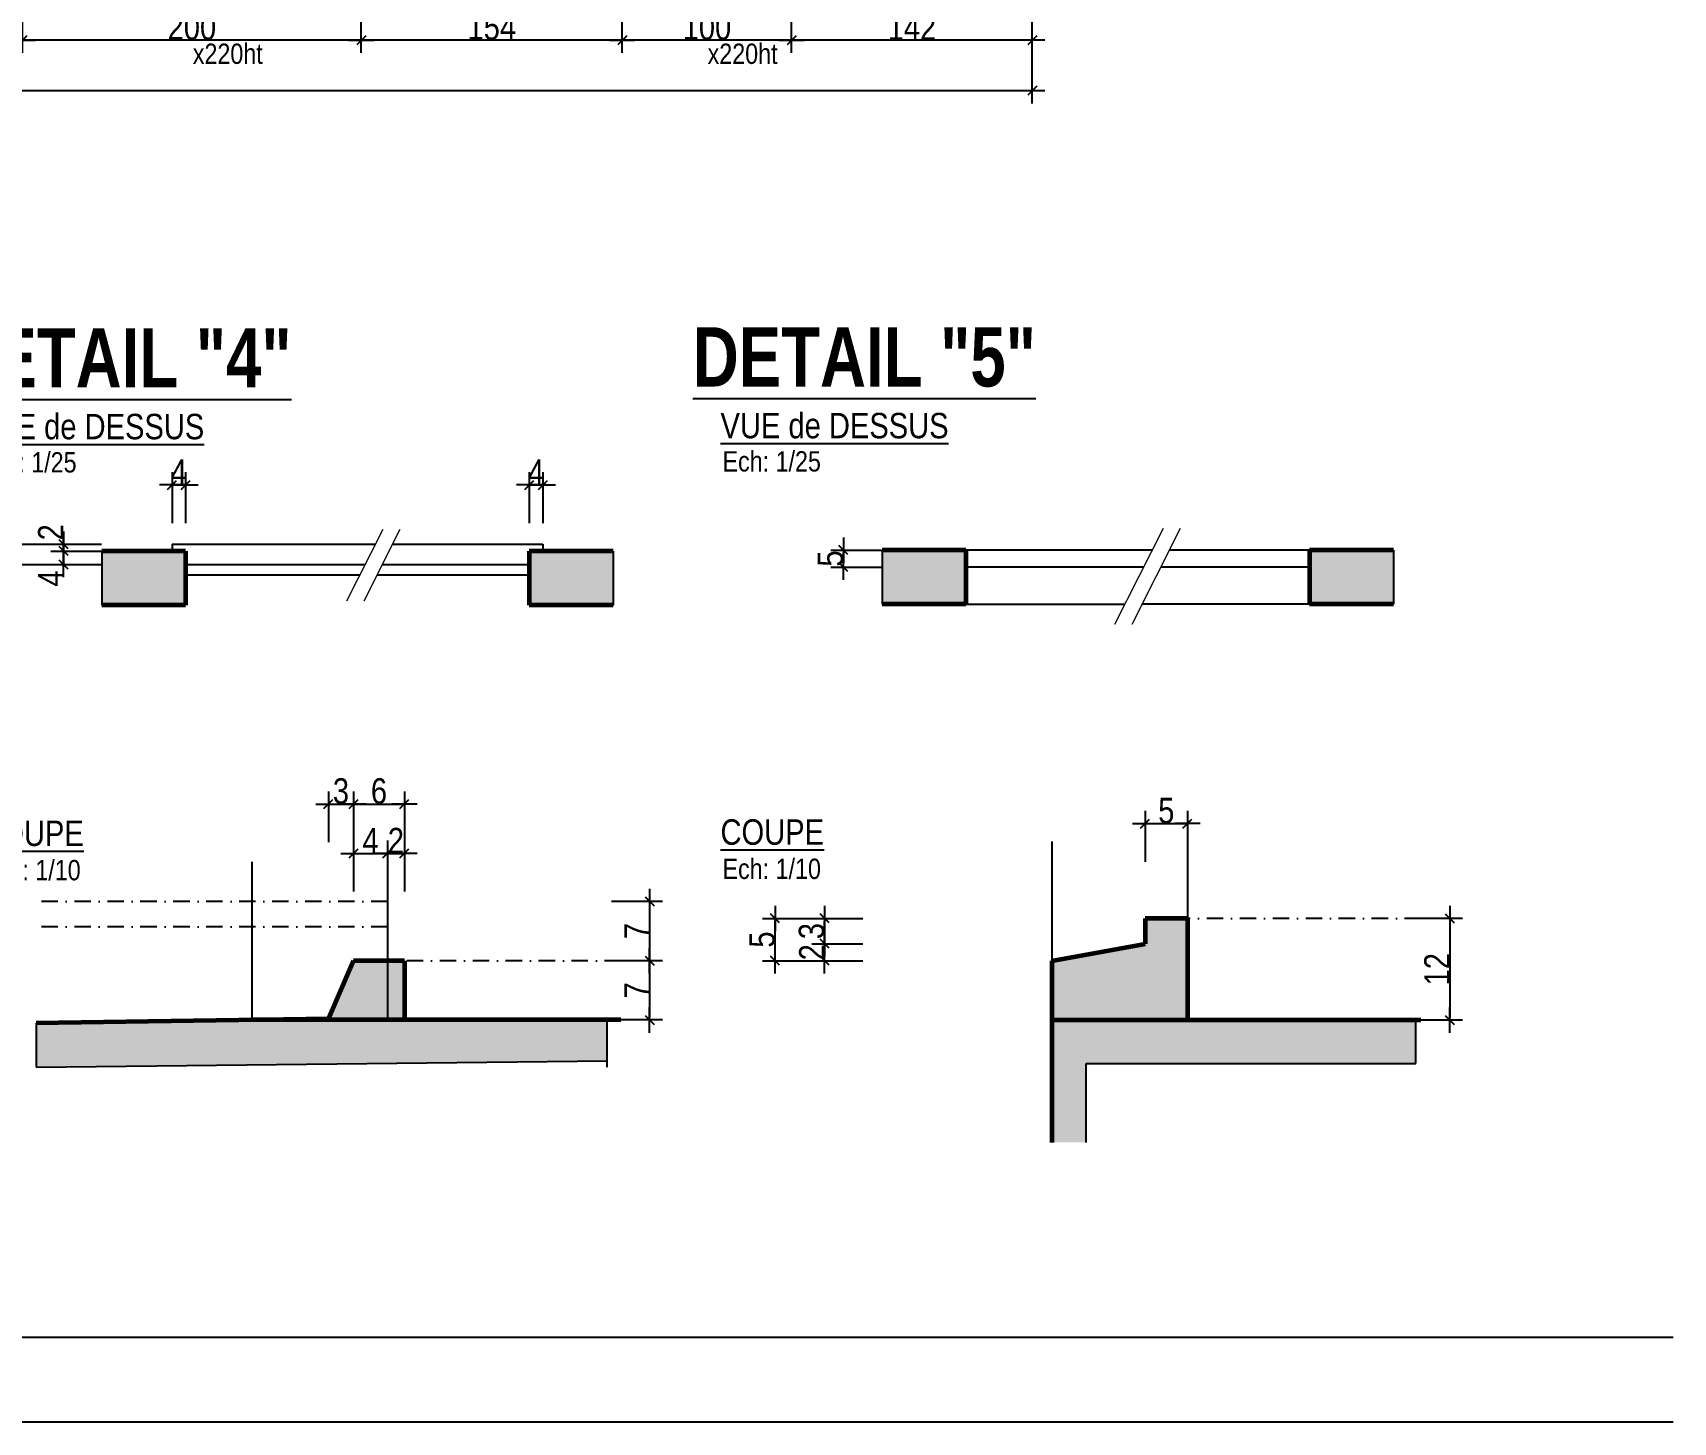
# Model space of a CAD drawing. Header units: centimetres. Extents: x -31 to 9059, y 2319 to 6519.
# Drawn here: x 7041 to 8009, y 2319 to 3139 of the extents above; entities that cross this region are included whole.
import ezdxf
from ezdxf.enums import TextEntityAlignment as Align

# ---------------------------------------------------------------- set-up
doc = ezdxf.new("R2010")
doc.units = ezdxf.units.CM
doc.header["$LTSCALE"] = 12.7
doc.header["$PDMODE"] = 1
doc.header["$PDSIZE"] = -2
doc.linetypes.add('CACHEX2', pattern=[19.05, 12.7, -6.35])
doc.linetypes.add('TIRETPTX2', pattern=[50.8, 25.4, -12.7, 0, -12.7])
for name, color, linetype in [('01_cote_gen', 4, 'Continuous'), ('01_linteaux', 2, 'Continuous'), ('01_poch_BN', 9, 'Continuous'), ('01_poch_murs', 253, 'Continuous'), ('01_texte', 230, 'Continuous'), ('AA_COTES', 2, 'Continuous')]:
    doc.layers.add(name, color=color, linetype=linetype)
doc.layers.add('01_murs_coup', color=5, linetype='Continuous', lineweight=60)
doc.layers.add('01_tram_axes', color=2, linetype='TIRETPTX2', lineweight=9)
doc.styles.add('ARIAL NA', font='ARIALN.TTF')
doc.styles.add('impact', font='impact.ttf')
doc.styles.add('STYLE2', font='ARIALN.TTF')
doc.dimstyles.new('JB10', dxfattribs={"dimscale": 0.1, "dimtxt": 150, "dimasz": 15, "dimexe": 0.1, "dimexo": 0.1, "dimgap": 0.09, "dimtad": 1, "dimdec": 1, "dimlfac": 0.2, "dimdsep": 46, "dimtxsty": 'STYLE2', "dimblk1": 'BOND_G', "dimblk2": 'BOND_D', "dimsah": 1, "dimcen": 1.5, "dimdle": 0.01, "dimse1": 1, "dimse2": 1, "dimclrd": 4, "dimclre": 2, "dimclrt": 6, "dimazin": 2, "dimtfac": 2.333333, "dimtdec": 1, "dimtix": 1, "dimtmove": 2, "dimatfit": 3, "dimldrblk": 'BOND_G', "dimfxl": 1, "dimtolj": 1, "dimtzin": 0, "dimarcsym": 0})
doc.dimstyles.new('JB25', dxfattribs={"dimscale": 0.1, "dimtxt": 150, "dimasz": 15, "dimexe": 0.1, "dimexo": 0.1, "dimgap": 0.09, "dimtad": 1, "dimdec": 1, "dimlfac": 0.5, "dimdsep": 46, "dimtxsty": 'STYLE2', "dimblk1": 'BOND_G', "dimblk2": 'BOND_D', "dimsah": 1, "dimcen": 1.5, "dimdle": 0.01, "dimse1": 1, "dimse2": 1, "dimclrd": 4, "dimclre": 2, "dimclrt": 6, "dimazin": 2, "dimtfac": 2.333333, "dimtdec": 1, "dimtix": 1, "dimtmove": 2, "dimatfit": 3, "dimldrblk": 'BOND_G', "dimfxl": 1, "dimtolj": 1, "dimtzin": 0, "dimarcsym": 0})
doc.dimstyles.new('JB50', dxfattribs={"dimscale": 0.1, "dimtxt": 150, "dimasz": 15, "dimexe": 0.1, "dimexo": 0.1, "dimgap": 0.09, "dimtad": 1, "dimdec": 1, "dimdsep": 46, "dimtxsty": 'STYLE2', "dimblk1": 'BOND_G', "dimblk2": 'BOND_D', "dimsah": 1, "dimcen": 1.5, "dimdle": 0.01, "dimse1": 1, "dimse2": 1, "dimclrd": 4, "dimclre": 2, "dimclrt": 6, "dimazin": 2, "dimtfac": 2.333333, "dimtdec": 1, "dimtix": 1, "dimtmove": 2, "dimatfit": 3, "dimldrblk": 'BOND_G', "dimfxl": 1, "dimtolj": 1, "dimtzin": 0, "dimarcsym": 0})

# ---------------------------------------------------------------- blocks, each defined once
blk = doc.blocks.new('BOND_G')
at = {"layer": 'AA_COTES', "color": 0}
for p, q in [((0, -5), (0, 15)), ((5, 0), (-5, 0)), ((1.77, 1.77), (-1.77, -1.77))]:
    blk.add_line(p, q, dxfattribs=at)
blk = doc.blocks.new('BOND_D')
at = {"layer": 'AA_COTES', "color": 0}
for p, q in [((5, 0), (-5, 0)), ((-1.77, -1.77), (1.77, 1.77)), ((0, 5), (0, -15))]:
    blk.add_line(p, q, dxfattribs=at)
blk = doc.blocks.new('*D1125')
at = {"layer": '01_cote_gen', "color": 4, "lineweight": -2, "transparency": 16777216}
blk.add_line((7629.47, 3104.86), (6211.46, 3104.86), dxfattribs=at)
at = {"layer": 'Defpoints', "color": 0, "transparency": 16777216}
for p in [(6209.96, 3525.39), (7630.97, 3525.31), (6209.96, 3104.86)]:
    blk.add_point(p, dxfattribs=at)
at = {"layer": '01_cote_gen', "color": 4, "lineweight": -2, "transparency": 16777216, "xscale": 1.5, "yscale": 1.5, "zscale": 1.5, "rotation": 180}
blk.add_blockref('BOND_D', (6209.96, 3104.86), dxfattribs=at)
at = {"layer": '01_cote_gen', "color": 4, "lineweight": -2, "transparency": 16777216, "xscale": 1.5, "yscale": 1.5, "zscale": 1.5}
blk.add_blockref('BOND_G', (7630.97, 3104.86), dxfattribs=at)
at = {"layer": '01_cote_gen', "color": 6, "transparency": 16777216, "insert": (6920.89, 3112.4), "char_height": 15, "attachment_point": 5, "style": 'STYLE2'}
blk.add_mtext('\\A1;1421', dxfattribs=at)
blk = doc.blocks.new('*D1126')
at = {"layer": '01_cote_gen', "color": 4, "lineweight": -2, "transparency": 16777216}
blk.add_line((7629.47, 3134.7), (7490.47, 3134.7), dxfattribs=at)
at = {"layer": 'Defpoints', "color": 0, "transparency": 16777216}
for p in [(7488.97, 3525.31), (7630.97, 3525.31), (7488.97, 3134.7)]:
    blk.add_point(p, dxfattribs=at)
at = {"layer": '01_cote_gen', "color": 4, "lineweight": -2, "transparency": 16777216, "xscale": 1.5, "yscale": 1.5, "zscale": 1.5, "rotation": 180}
blk.add_blockref('BOND_D', (7488.97, 3134.7), dxfattribs=at)
at = {"layer": '01_cote_gen', "color": 4, "lineweight": -2, "transparency": 16777216, "xscale": 1.5, "yscale": 1.5, "zscale": 1.5}
blk.add_blockref('BOND_G', (7630.97, 3134.7), dxfattribs=at)
at = {"layer": '01_cote_gen', "color": 6, "transparency": 16777216, "insert": (7559.97, 3142.24), "char_height": 15, "attachment_point": 5, "style": 'STYLE2'}
blk.add_mtext('\\A1;142', dxfattribs=at)
blk = doc.blocks.new('*D1127')
at = {"layer": '01_cote_gen', "color": 4, "lineweight": -2, "transparency": 16777216}
blk.add_line((7387.47, 3134.7), (7236.47, 3134.7), dxfattribs=at)
at = {"layer": 'Defpoints', "color": 0, "transparency": 16777216}
for p in [(7234.97, 3525.39), (7388.97, 3525.39), (7234.97, 3134.7)]:
    blk.add_point(p, dxfattribs=at)
at = {"layer": '01_cote_gen', "color": 4, "lineweight": -2, "transparency": 16777216, "xscale": 1.5, "yscale": 1.5, "zscale": 1.5, "rotation": 180}
blk.add_blockref('BOND_D', (7234.97, 3134.7), dxfattribs=at)
at = {"layer": '01_cote_gen', "color": 4, "lineweight": -2, "transparency": 16777216, "xscale": 1.5, "yscale": 1.5, "zscale": 1.5}
blk.add_blockref('BOND_G', (7388.97, 3134.7), dxfattribs=at)
at = {"layer": '01_cote_gen', "color": 6, "transparency": 16777216, "insert": (7311.97, 3142.37), "char_height": 15, "attachment_point": 5, "style": 'STYLE2'}
blk.add_mtext('\\A1;154', dxfattribs=at)
blk = doc.blocks.new('*D1128')
at = {"layer": '01_cote_gen', "color": 4, "lineweight": -2, "transparency": 16777216}
blk.add_line((7233.47, 3134.7), (7036.48, 3134.7), dxfattribs=at)
at = {"layer": 'Defpoints', "color": 0, "transparency": 16777216}
for p in [(7034.98, 3533.39), (7234.97, 3525.39), (7034.98, 3134.7)]:
    blk.add_point(p, dxfattribs=at)
at = {"layer": '01_cote_gen', "color": 4, "lineweight": -2, "transparency": 16777216, "xscale": 1.5, "yscale": 1.5, "zscale": 1.5, "rotation": 180}
blk.add_blockref('BOND_D', (7034.98, 3134.7), dxfattribs=at)
at = {"layer": '01_cote_gen', "color": 4, "lineweight": -2, "transparency": 16777216, "xscale": 1.5, "yscale": 1.5, "zscale": 1.5}
blk.add_blockref('BOND_G', (7234.97, 3134.7), dxfattribs=at)
at = {"layer": '01_cote_gen', "color": 6, "transparency": 16777216, "insert": (7134.97, 3142.37), "char_height": 15, "attachment_point": 5, "style": 'STYLE2'}
blk.add_mtext('\\A1;200', dxfattribs=at)
blk = doc.blocks.new('*D1129')
at = {"layer": '01_cote_gen', "color": 4, "lineweight": -2, "transparency": 16777216}
blk.add_line((7033.48, 3134.7), (6840.49, 3134.7), dxfattribs=at)
at = {"layer": 'Defpoints', "color": 0, "transparency": 16777216}
for p in [(6838.99, 3525.39), (7034.98, 3533.39), (6838.99, 3134.7)]:
    blk.add_point(p, dxfattribs=at)
at = {"layer": '01_cote_gen', "color": 4, "lineweight": -2, "transparency": 16777216, "xscale": 1.5, "yscale": 1.5, "zscale": 1.5, "rotation": 180}
blk.add_blockref('BOND_D', (6838.99, 3134.7), dxfattribs=at)
at = {"layer": '01_cote_gen', "color": 4, "lineweight": -2, "transparency": 16777216, "xscale": 1.5, "yscale": 1.5, "zscale": 1.5}
blk.add_blockref('BOND_G', (7034.98, 3134.7), dxfattribs=at)
at = {"layer": '01_cote_gen', "color": 6, "transparency": 16777216, "insert": (6936.98, 3142.37), "char_height": 15, "attachment_point": 5, "style": 'STYLE2'}
blk.add_mtext('\\A1;196', dxfattribs=at)
blk = doc.blocks.new('*D1134')
at = {"layer": '01_cote_gen', "color": 4, "lineweight": -2, "transparency": 16777216}
blk.add_line((7487.47, 3134.7), (7390.47, 3134.7), dxfattribs=at)
at = {"layer": 'Defpoints', "color": 0, "transparency": 16777216}
for p in [(7388.97, 3525.39), (7488.97, 3525.34), (7388.97, 3134.7)]:
    blk.add_point(p, dxfattribs=at)
at = {"layer": '01_cote_gen', "color": 4, "lineweight": -2, "transparency": 16777216, "xscale": 1.5, "yscale": 1.5, "zscale": 1.5, "rotation": 180}
blk.add_blockref('BOND_D', (7388.97, 3134.7), dxfattribs=at)
at = {"layer": '01_cote_gen', "color": 4, "lineweight": -2, "transparency": 16777216, "xscale": 1.5, "yscale": 1.5, "zscale": 1.5}
blk.add_blockref('BOND_G', (7488.97, 3134.7), dxfattribs=at)
at = {"layer": '01_cote_gen', "color": 6, "transparency": 16777216, "insert": (7438.97, 3142.37), "char_height": 15, "attachment_point": 5, "style": 'STYLE2'}
blk.add_mtext('\\A1;100', dxfattribs=at)
blk = doc.blocks.new('*D1943')
at = {"layer": '01_cote_gen', "color": 4, "lineweight": -2, "transparency": 16777216}
blk.add_line((7231.89, 2683.77), (7258.89, 2683.77), dxfattribs=at)
at = {"layer": 'Defpoints', "color": 0, "transparency": 16777216}
for p in [(7260.39, 2683.77), (7230.39, 2591.32), (7260.39, 2591.32)]:
    blk.add_point(p, dxfattribs=at)
at = {"layer": '01_cote_gen', "color": 4, "lineweight": -2, "transparency": 16777216, "xscale": 1.5, "yscale": 1.5, "zscale": 1.5, "rotation": 180}
blk.add_blockref('BOND_G', (7230.39, 2683.77), dxfattribs=at)
at = {"layer": '01_cote_gen', "color": 4, "lineweight": -2, "transparency": 16777216, "xscale": 1.5, "yscale": 1.5, "zscale": 1.5}
blk.add_blockref('BOND_D', (7260.39, 2683.77), dxfattribs=at)
at = {"layer": '01_cote_gen', "color": 6, "transparency": 16777216, "insert": (7245.39, 2691.44), "char_height": 15, "attachment_point": 5, "style": 'STYLE2'}
blk.add_mtext('\\A1;6', dxfattribs=at)
blk = doc.blocks.new('*D1944')
at = {"layer": '01_cote_gen', "color": 4, "lineweight": -2, "transparency": 16777216}
blk.add_line((7231.89, 2654.71), (7248.89, 2654.71), dxfattribs=at)
at = {"layer": 'Defpoints', "color": 0, "transparency": 16777216}
for p in [(7230.39, 2661.27), (7250.39, 2654.71), (7250.39, 2649.68)]:
    blk.add_point(p, dxfattribs=at)
at = {"layer": '01_cote_gen', "color": 4, "lineweight": -2, "transparency": 16777216, "xscale": 1.5, "yscale": 1.5, "zscale": 1.5, "rotation": 180}
blk.add_blockref('BOND_G', (7230.39, 2654.71), dxfattribs=at)
at = {"layer": '01_cote_gen', "color": 4, "lineweight": -2, "transparency": 16777216, "xscale": 1.5, "yscale": 1.5, "zscale": 1.5}
blk.add_blockref('BOND_D', (7250.39, 2654.71), dxfattribs=at)
at = {"layer": '01_cote_gen', "color": 6, "transparency": 16777216, "insert": (7240.39, 2662.22), "char_height": 15, "attachment_point": 5, "style": 'STYLE2'}
blk.add_mtext('\\A1;4', dxfattribs=at)
blk = doc.blocks.new('*D1934')
at = {"layer": '01_cote_gen', "color": 4, "lineweight": -2, "transparency": 16777216}
blk.add_line((7251.89, 2654.71), (7258.89, 2654.71), dxfattribs=at)
at = {"layer": 'Defpoints', "color": 0, "transparency": 16777216}
for p in [(7260.39, 2658.62), (7260.39, 2654.71), (7250.39, 2644.56)]:
    blk.add_point(p, dxfattribs=at)
at = {"layer": '01_cote_gen', "color": 4, "lineweight": -2, "transparency": 16777216, "xscale": 1.5, "yscale": 1.5, "zscale": 1.5, "rotation": 180}
blk.add_blockref('BOND_G', (7250.39, 2654.71), dxfattribs=at)
at = {"layer": '01_cote_gen', "color": 4, "lineweight": -2, "transparency": 16777216, "xscale": 1.5, "yscale": 1.5, "zscale": 1.5}
blk.add_blockref('BOND_D', (7260.39, 2654.71), dxfattribs=at)
at = {"layer": '01_cote_gen', "color": 6, "transparency": 16777216, "insert": (7255.39, 2662.25), "char_height": 15, "attachment_point": 5, "style": 'STYLE2'}
blk.add_mtext('\\A1;2', dxfattribs=at)
blk = doc.blocks.new('*D1945')
at = {"layer": '01_cote_gen', "color": 4, "lineweight": -2, "transparency": 16777216}
blk.add_line((7405.16, 2589.82), (7405.16, 2557.82), dxfattribs=at)
at = {"layer": 'Defpoints', "color": 0, "transparency": 16777216}
for p in [(7260.39, 2591.32), (7279.3, 2556.32), (7405.16, 2556.32)]:
    blk.add_point(p, dxfattribs=at)
at = {"layer": '01_cote_gen', "color": 4, "lineweight": -2, "transparency": 16777216, "xscale": 1.5, "yscale": 1.5, "zscale": 1.5}
for name, p, rotation in [('BOND_G', (7405.16, 2591.32), 90), ('BOND_D', (7405.16, 2556.32), 270)]:
    blk.add_blockref(name, p, dxfattribs=dict(at, rotation=rotation))
at = {"layer": '01_cote_gen', "color": 6, "transparency": 16777216, "insert": (7397.65, 2573.82), "char_height": 15, "attachment_point": 5, "rotation": 90, "style": 'STYLE2'}
blk.add_mtext('\\A1;7', dxfattribs=at)
blk = doc.blocks.new('*D1946')
at = {"layer": '01_cote_gen', "color": 4, "lineweight": -2, "transparency": 16777216}
blk.add_line((7217.04, 2683.77), (7228.89, 2683.77), dxfattribs=at)
at = {"layer": 'Defpoints', "color": 0, "transparency": 16777216}
for p in [(7230.39, 2683.77), (7230.39, 2591.32), (7215.54, 2557.02)]:
    blk.add_point(p, dxfattribs=at)
at = {"layer": '01_cote_gen', "color": 4, "lineweight": -2, "transparency": 16777216, "xscale": 1.5, "yscale": 1.5, "zscale": 1.5, "rotation": 180}
blk.add_blockref('BOND_G', (7215.54, 2683.77), dxfattribs=at)
at = {"layer": '01_cote_gen', "color": 4, "lineweight": -2, "transparency": 16777216, "xscale": 1.5, "yscale": 1.5, "zscale": 1.5}
blk.add_blockref('BOND_D', (7230.39, 2683.77), dxfattribs=at)
at = {"layer": '01_cote_gen', "color": 6, "transparency": 16777216, "insert": (7222.96, 2691.44), "char_height": 15, "attachment_point": 5, "style": 'STYLE2'}
blk.add_mtext('\\A1;3', dxfattribs=at)
blk = doc.blocks.new('*D1947')
at = {"layer": '01_cote_gen', "color": 4, "lineweight": -2, "transparency": 16777216}
blk.add_line((7059.19, 2826.65), (7059.19, 2831.65), dxfattribs=at)
at = {"layer": 'Defpoints', "color": 0, "transparency": 16777216}
for p in [(7059.19, 2833.15), (7131.25, 2833.15), (7147.08, 2825.15)]:
    blk.add_point(p, dxfattribs=at)
at = {"layer": '01_cote_gen', "color": 4, "lineweight": -2, "transparency": 16777216, "xscale": 1.5, "yscale": 1.5, "zscale": 1.5}
for name, p, rotation in [('BOND_D', (7059.19, 2833.15), 90), ('BOND_G', (7059.19, 2825.15), 270)]:
    blk.add_blockref(name, p, dxfattribs=dict(at, rotation=rotation))
at = {"layer": '01_cote_gen', "color": 6, "transparency": 16777216, "insert": (7051.68, 2816.98), "char_height": 15, "attachment_point": 5, "rotation": 90, "style": 'STYLE2'}
blk.add_mtext('\\A1;4', dxfattribs=at)
blk = doc.blocks.new('*D1935')
at = {"layer": '01_cote_gen', "color": 4, "lineweight": -2, "transparency": 16777216}
blk.add_line((7028.94, 2826.65), (7028.94, 2835.65), dxfattribs=at)
at = {"layer": 'Defpoints', "color": 0, "transparency": 16777216}
for p in [(7028.94, 2837.15), (7071.7, 2837.15), (7070.83, 2825.15)]:
    blk.add_point(p, dxfattribs=at)
at = {"layer": '01_cote_gen', "color": 4, "lineweight": -2, "transparency": 16777216, "xscale": 1.5, "yscale": 1.5, "zscale": 1.5}
for name, p, rotation in [('BOND_D', (7028.94, 2837.15), 90), ('BOND_G', (7028.94, 2825.15), 270)]:
    blk.add_blockref(name, p, dxfattribs=dict(at, rotation=rotation))
at = {"layer": '01_cote_gen', "color": 6, "transparency": 16777216, "insert": (7021.27, 2831.15), "char_height": 15, "attachment_point": 5, "rotation": 90, "style": 'STYLE2'}
blk.add_mtext('\\A1;6', dxfattribs=at)
blk = doc.blocks.new('*D1936')
at = {"layer": '01_cote_gen', "color": 4, "lineweight": -2, "transparency": 16777216}
blk.add_line((7059.19, 2834.65), (7059.19, 2835.65), dxfattribs=at)
at = {"layer": 'Defpoints', "color": 0, "transparency": 16777216}
for p in [(7051.44, 2837.15), (7059.19, 2837.15), (7051.69, 2833.15)]:
    blk.add_point(p, dxfattribs=at)
at = {"layer": '01_cote_gen', "color": 4, "lineweight": -2, "transparency": 16777216, "xscale": 1.5, "yscale": 1.5, "zscale": 1.5}
for name, p, rotation in [('BOND_D', (7059.19, 2837.15), 90), ('BOND_G', (7059.19, 2833.15), 270)]:
    blk.add_blockref(name, p, dxfattribs=dict(at, rotation=rotation))
at = {"layer": '01_cote_gen', "color": 6, "transparency": 16777216, "insert": (7051.65, 2844.22), "char_height": 15, "attachment_point": 5, "rotation": 90, "style": 'STYLE2'}
blk.add_mtext('\\A1;2', dxfattribs=at)
blk = doc.blocks.new('*D1948')
at = {"layer": '01_cote_gen', "color": 4, "lineweight": -2, "transparency": 16777216}
for p, q in [((7121.75, 2872.22), (7120.25, 2872.22)), ((7131.25, 2872.22), (7123.25, 2872.22)), ((7132.75, 2872.22), (7134.25, 2872.22))]:
    blk.add_line(p, q, dxfattribs=at)
at = {"layer": 'Defpoints', "color": 0, "transparency": 16777216}
for p in [(7123.25, 2872.22), (7123.25, 2837.15), (7131.25, 2833.15)]:
    blk.add_point(p, dxfattribs=at)
at = {"layer": '01_cote_gen', "color": 4, "lineweight": -2, "transparency": 16777216, "xscale": 1.5, "yscale": 1.5, "zscale": 1.5}
blk.add_blockref('BOND_D', (7123.25, 2872.22), dxfattribs=at)
at = {"layer": '01_cote_gen', "color": 4, "lineweight": -2, "transparency": 16777216, "xscale": 1.5, "yscale": 1.5, "zscale": 1.5, "rotation": 180}
blk.add_blockref('BOND_G', (7131.25, 2872.22), dxfattribs=at)
at = {"layer": '01_cote_gen', "color": 6, "transparency": 16777216, "insert": (7127.25, 2879.73), "char_height": 15, "attachment_point": 5, "style": 'STYLE2'}
blk.add_mtext('\\A1;4', dxfattribs=at)
blk = doc.blocks.new('*D1949')
at = {"layer": '01_cote_gen', "color": 4, "lineweight": -2, "transparency": 16777216}
for p, q in [((7332.62, 2872.22), (7331.12, 2872.22)), ((7342.12, 2872.22), (7334.12, 2872.22)), ((7343.62, 2872.22), (7345.12, 2872.22))]:
    blk.add_line(p, q, dxfattribs=at)
at = {"layer": 'Defpoints', "color": 0, "transparency": 16777216}
for p in [(7334.12, 2872.22), (7334.12, 2833.15), (7342.12, 2833.15)]:
    blk.add_point(p, dxfattribs=at)
at = {"layer": '01_cote_gen', "color": 4, "lineweight": -2, "transparency": 16777216, "xscale": 1.5, "yscale": 1.5, "zscale": 1.5}
blk.add_blockref('BOND_D', (7334.12, 2872.22), dxfattribs=at)
at = {"layer": '01_cote_gen', "color": 4, "lineweight": -2, "transparency": 16777216, "xscale": 1.5, "yscale": 1.5, "zscale": 1.5, "rotation": 180}
blk.add_blockref('BOND_G', (7342.12, 2872.22), dxfattribs=at)
at = {"layer": '01_cote_gen', "color": 6, "transparency": 16777216, "insert": (7338.12, 2879.73), "char_height": 15, "attachment_point": 5, "style": 'STYLE2'}
blk.add_mtext('\\A1;4', dxfattribs=at)
blk = doc.blocks.new('*D1950')
at = {"layer": '01_cote_gen', "color": 4, "lineweight": -2, "transparency": 16777216}
blk.add_line((7405.16, 2624.82), (7405.16, 2592.82), dxfattribs=at)
at = {"layer": 'Defpoints', "color": 0, "transparency": 16777216}
for p in [(7250.39, 2626.32), (7343.89, 2591.32), (7405.16, 2591.32)]:
    blk.add_point(p, dxfattribs=at)
at = {"layer": '01_cote_gen', "color": 4, "lineweight": -2, "transparency": 16777216, "xscale": 1.5, "yscale": 1.5, "zscale": 1.5}
for name, p, rotation in [('BOND_G', (7405.16, 2626.32), 90), ('BOND_D', (7405.16, 2591.32), 270)]:
    blk.add_blockref(name, p, dxfattribs=dict(at, rotation=rotation))
at = {"layer": '01_cote_gen', "color": 6, "transparency": 16777216, "insert": (7397.65, 2608.82), "char_height": 15, "attachment_point": 5, "rotation": 90, "style": 'STYLE2'}
blk.add_mtext('\\A1;7', dxfattribs=at)
blk = doc.blocks.new('*D1954')
at = {"layer": '01_cote_gen', "color": 4, "lineweight": -2, "transparency": 16777216}
blk.add_line((7877.37, 2614.8), (7877.37, 2557.8), dxfattribs=at)
at = {"layer": 'Defpoints', "color": 0, "transparency": 16777216}
for p in [(7732.6, 2616.3), (7751.51, 2556.3), (7877.37, 2556.3)]:
    blk.add_point(p, dxfattribs=at)
at = {"layer": '01_cote_gen', "color": 4, "lineweight": -2, "transparency": 16777216, "xscale": 1.5, "yscale": 1.5, "zscale": 1.5}
for name, p, rotation in [('BOND_G', (7877.37, 2616.3), 90), ('BOND_D', (7877.37, 2556.3), 270)]:
    blk.add_blockref(name, p, dxfattribs=dict(at, rotation=rotation))
at = {"layer": '01_cote_gen', "color": 6, "transparency": 16777216, "insert": (7869.83, 2586.3), "char_height": 15, "attachment_point": 5, "rotation": 90, "style": 'STYLE2'}
blk.add_mtext('\\A1;12', dxfattribs=at)
blk = doc.blocks.new('*D1955')
at = {"layer": '01_cote_gen', "color": 4, "lineweight": -2, "transparency": 16777216}
blk.add_line((7519.55, 2825.23), (7519.55, 2832.23), dxfattribs=at)
at = {"layer": 'Defpoints', "color": 0, "transparency": 16777216}
for p in [(7519.55, 2833.73), (7591.83, 2833.73), (7591.83, 2823.73)]:
    blk.add_point(p, dxfattribs=at)
at = {"layer": '01_cote_gen', "color": 4, "lineweight": -2, "transparency": 16777216, "xscale": 1.5, "yscale": 1.5, "zscale": 1.5}
for name, p, rotation in [('BOND_D', (7519.55, 2833.73), 90), ('BOND_G', (7519.55, 2823.73), 270)]:
    blk.add_blockref(name, p, dxfattribs=dict(at, rotation=rotation))
at = {"layer": '01_cote_gen', "color": 6, "transparency": 16777216, "insert": (7511.91, 2828.73), "char_height": 15, "attachment_point": 5, "rotation": 90, "style": 'STYLE2'}
blk.add_mtext('\\A1;5', dxfattribs=at)
blk = doc.blocks.new('*D1956')
at = {"layer": '01_cote_gen', "color": 4, "lineweight": -2, "transparency": 16777216}
blk.add_line((7699.1, 2672.24), (7721.1, 2672.24), dxfattribs=at)
at = {"layer": 'Defpoints', "color": 0, "transparency": 16777216}
for p in [(7722.6, 2672.24), (7697.6, 2616.3), (7722.6, 2619.47)]:
    blk.add_point(p, dxfattribs=at)
at = {"layer": '01_cote_gen', "color": 4, "lineweight": -2, "transparency": 16777216, "xscale": 1.5, "yscale": 1.5, "zscale": 1.5, "rotation": 180}
blk.add_blockref('BOND_G', (7697.6, 2672.24), dxfattribs=at)
at = {"layer": '01_cote_gen', "color": 4, "lineweight": -2, "transparency": 16777216, "xscale": 1.5, "yscale": 1.5, "zscale": 1.5}
blk.add_blockref('BOND_D', (7722.6, 2672.24), dxfattribs=at)
at = {"layer": '01_cote_gen', "color": 6, "transparency": 16777216, "insert": (7710.1, 2679.88), "char_height": 15, "attachment_point": 5, "style": 'STYLE2'}
blk.add_mtext('\\A1;5', dxfattribs=at)
blk = doc.blocks.new('*D1940')
at = {"layer": '01_cote_gen', "color": 4, "lineweight": -2, "transparency": 16777216}
blk.add_line((7508.42, 2592.8), (7508.42, 2599.8), dxfattribs=at)
at = {"layer": 'Defpoints', "color": 0, "transparency": 16777216}
for p in [(7508.42, 2601.3), (7620.86, 2601.3), (7642.6, 2591.3)]:
    blk.add_point(p, dxfattribs=at)
at = {"layer": '01_cote_gen', "color": 4, "lineweight": -2, "transparency": 16777216, "xscale": 1.5, "yscale": 1.5, "zscale": 1.5}
for name, p, rotation in [('BOND_D', (7508.42, 2601.3), 90), ('BOND_G', (7508.42, 2591.3), 270)]:
    blk.add_blockref(name, p, dxfattribs=dict(at, rotation=rotation))
at = {"layer": '01_cote_gen', "color": 6, "transparency": 16777216, "insert": (7500.88, 2596.3), "char_height": 15, "attachment_point": 5, "rotation": 90, "style": 'STYLE2'}
blk.add_mtext('\\A1;2', dxfattribs=at)
blk = doc.blocks.new('*D1941')
at = {"layer": '01_cote_gen', "color": 4, "lineweight": -2, "transparency": 16777216}
blk.add_line((7508.42, 2602.8), (7508.42, 2614.8), dxfattribs=at)
at = {"layer": 'Defpoints', "color": 0, "transparency": 16777216}
for p in [(7508.42, 2616.3), (7620.86, 2616.3), (7536.99, 2601.3)]:
    blk.add_point(p, dxfattribs=at)
at = {"layer": '01_cote_gen', "color": 4, "lineweight": -2, "transparency": 16777216, "xscale": 1.5, "yscale": 1.5, "zscale": 1.5}
for name, p, rotation in [('BOND_D', (7508.42, 2616.3), 90), ('BOND_G', (7508.42, 2601.3), 270)]:
    blk.add_blockref(name, p, dxfattribs=dict(at, rotation=rotation))
at = {"layer": '01_cote_gen', "color": 6, "transparency": 16777216, "insert": (7500.75, 2608.8), "char_height": 15, "attachment_point": 5, "rotation": 90, "style": 'STYLE2'}
blk.add_mtext('\\A1;3', dxfattribs=at)
blk = doc.blocks.new('*D1942')
at = {"layer": '01_cote_gen', "color": 4, "lineweight": -2, "transparency": 16777216}
blk.add_line((7479.2, 2592.8), (7479.2, 2614.8), dxfattribs=at)
at = {"layer": 'Defpoints', "color": 0, "transparency": 16777216}
for p in [(7479.2, 2616.3), (7524.79, 2616.3), (7530.92, 2591.3)]:
    blk.add_point(p, dxfattribs=at)
at = {"layer": '01_cote_gen', "color": 4, "lineweight": -2, "transparency": 16777216, "xscale": 1.5, "yscale": 1.5, "zscale": 1.5}
for name, p, rotation in [('BOND_D', (7479.2, 2616.3), 90), ('BOND_G', (7479.2, 2591.3), 270)]:
    blk.add_blockref(name, p, dxfattribs=dict(at, rotation=rotation))
at = {"layer": '01_cote_gen', "color": 6, "transparency": 16777216, "insert": (7471.56, 2603.8), "char_height": 15, "attachment_point": 5, "rotation": 90, "style": 'STYLE2'}
blk.add_mtext('\\A1;5', dxfattribs=at)

msp = doc.modelspace()

# ---------------------------------------------------------------- hatches: boundary and pattern name
at = {"layer": '01_poch_BN'}
h = msp.add_hatch(color=256, dxfattribs=at)
h.dxf.hatch_style = 1
h.paths.add_polyline_path([(7131.25, 2833.15), (7081.72, 2833.15), (7081.72, 2801.15), (7131.25, 2801.15)])
h.paths.add_polyline_path([(7383.64, 2833.15), (7334.12, 2833.15), (7334.12, 2801.15), (7383.64, 2801.15)])
h = msp.add_hatch(color=256, dxfattribs=at)
h.dxf.hatch_style = 1
h.paths.add_polyline_path([(7591.83, 2833.73), (7542.3, 2833.73), (7542.3, 2801.73), (7591.83, 2801.73)])
h.paths.add_polyline_path([(7844.22, 2833.73), (7794.7, 2833.73), (7794.7, 2801.73), (7844.22, 2801.73)])
h = msp.add_hatch(color=256, dxfattribs=at)
h.dxf.hatch_style = 1
h.paths.add_polyline_path([(7857.34, 2556.3), (7732.6, 2556.3), (7642.6, 2556.3), (7642.6, 2484.01), (7662.74, 2484.01), (7662.74, 2530.54), (7857.34, 2530.54)])
h.paths.add_polyline_path([(7722.6, 2616.3), (7697.6, 2616.3), (7697.6, 2576.3), (7697.6, 2601.3), (7642.6, 2591.3), (7642.6, 2566.3), (7642.6, 2556.3), (7722.6, 2556.3)])
at = {"layer": '01_poch_BN', "ltscale": 0.1}
h = msp.add_hatch(color=256, dxfattribs=at)
h.dxf.hatch_style = 1
h.paths.add_polyline_path([(7250.39, 2591.32), (7230.39, 2591.32), (7215.54, 2557.02), (7170.39, 2556.34), (7170.39, 2556.32), (7250.39, 2556.32)])
h.paths.add_polyline_path([(7260.39, 2591.32), (7250.39, 2591.32), (7250.39, 2556.32), (7260.39, 2556.32)])
h.paths.add_polyline_path([(7380.02, 2556.32), (7260.39, 2556.32), (7250.39, 2556.32), (7170.39, 2556.32), (7170.39, 2556.34), (7043.04, 2554.44), (7043.04, 2528.54), (7380.02, 2532.3)])

# ---------------------------------------------------------------- linework, layer by layer
at = {"layer": '01_cote_gen'}
msp.add_line((8009.29, 2318.88), (-30.71, 2318.88), dxfattribs=at)
at = {"layer": '01_linteaux'}
for p, q in [((7123.25, 2837.15), (7243.19, 2837.15)), ((7123.25, 2837.15), (7123.25, 2833.15)), ((7253.33, 2837.15), (7342.12, 2837.15)), ((7342.12, 2837.15), (7342.12, 2833.15)), ((7701.75, 2833.73), (7591.83, 2833.73)), ((7794.7, 2833.73), (7711.89, 2833.73)), ((7131.25, 2825.15), (7237.12, 2825.15)), ((7131.25, 2819.15), (7234.09, 2819.15)), ((7244.23, 2819.15), (7334.12, 2819.15)), ((7247.26, 2825.15), (7334.12, 2825.15)), ((7696.69, 2823.73), (7591.83, 2823.73)), ((7794.7, 2823.73), (7706.83, 2823.73)), ((7591.83, 2801.73), (7685.57, 2801.73)), ((7794.7, 2801.73), (7695.71, 2801.73)), ((7642.6, 2661.67), (7642.6, 2591.3)), ((7722.6, 2661.67), (7722.6, 2616.3)), ((7170.39, 2649.68), (7170.39, 2556.32)), ((7250.39, 2649.68), (7250.39, 2591.32)), ((7260.39, 2556.32), (7250.39, 2556.32))]:
    msp.add_line(p, q, dxfattribs=at)
at = {"layer": '01_linteaux', "linetype": 'TIRETPTX2', "ltscale": 0.03}
for p, q in [((7250.39, 2626.32), (7043.04, 2626.32)), ((7250.39, 2626.32), (7250.39, 2611.32)), ((7860.42, 2616.3), (7722.6, 2616.3)), ((7250.39, 2611.32), (7043.04, 2611.32)), ((7388.21, 2591.32), (7260.39, 2591.32))]:
    msp.add_line(p, q, dxfattribs=at)
at = {"layer": '01_linteaux', "linetype": 'CACHEX2', "ltscale": 2}
msp.add_line((7250.39, 2591.32), (7250.39, 2556.32), dxfattribs=at)
at = {"layer": '01_murs_coup'}
for p, q in [((7131.25, 2833.15), (7081.72, 2833.15)), ((7131.25, 2833.15), (7131.25, 2801.15)), ((7334.12, 2833.15), (7334.12, 2801.15)), ((7383.64, 2833.15), (7334.12, 2833.15)), ((7591.83, 2833.73), (7542.3, 2833.73)), ((7591.83, 2833.73), (7591.83, 2801.73)), ((7794.7, 2833.73), (7794.7, 2801.73)), ((7844.22, 2833.73), (7794.7, 2833.73)), ((7131.25, 2801.15), (7081.72, 2801.15)), ((7383.64, 2801.15), (7334.12, 2801.15)), ((7591.83, 2801.73), (7542.3, 2801.73)), ((7844.22, 2801.73), (7794.7, 2801.73)), ((7697.6, 2616.3), (7697.6, 2601.3)), ((7722.6, 2616.3), (7697.6, 2616.3)), ((7722.6, 2616.3), (7722.6, 2556.3)), ((7642.6, 2591.3), (7697.6, 2601.3)), ((7230.39, 2591.32), (7215.54, 2557.02)), ((7260.39, 2591.32), (7230.39, 2591.32)), ((7260.39, 2591.32), (7260.39, 2556.32)), ((7642.6, 2591.3), (7642.6, 2556.3)), ((7215.54, 2557.02), (7043.04, 2554.44)), ((7388.21, 2556.32), (7170.39, 2556.32)), ((7388.21, 2556.32), (7260.39, 2556.32)), ((7860.42, 2556.3), (7642.6, 2556.3)), ((7642.6, 2556.3), (7642.6, 2484.01)), ((7860.42, 2556.3), (7732.6, 2556.3))]:
    msp.add_line(p, q, dxfattribs=at)
at = {"layer": '01_poch_BN'}
for p, q in [((7383.64, 2833.15), (7383.64, 2801.15)), ((7844.22, 2833.73), (7844.22, 2801.73)), ((7380.02, 2528.54), (7380.02, 2556.32)), ((7857.34, 2530.54), (7857.34, 2556.3)), ((7043.04, 2554.44), (7043.04, 2528.54)), ((7662.74, 2484.01), (7662.74, 2530.54)), ((7662.74, 2530.54), (7857.34, 2530.54))]:
    msp.add_line(p, q, dxfattribs=at)
at = {"layer": '01_poch_BN', "ltscale": 0.1}
msp.add_line((7043.04, 2528.54), (7380.02, 2532.3), dxfattribs=at)
at = {"layer": '01_poch_murs'}
for p, q in [((7081.72, 2833.15), (7081.72, 2801.15)), ((7542.3, 2833.73), (7542.3, 2801.73))]:
    msp.add_line(p, q, dxfattribs=at)
at = {"layer": '01_texte'}
msp.add_line((8009.29, 2368.88), (19.29, 2368.88), dxfattribs=at)
at = {"layer": '01_tram_axes', "ltscale": 0.5}
for p, q in [((7247.6, 2845.88), (7226.26, 2803.67)), ((7257.74, 2845.88), (7236.41, 2803.67)), ((7708.18, 2846.45), (7679.54, 2789.8)), ((7718.32, 2846.45), (7689.68, 2789.8))]:
    msp.add_line(p, q, dxfattribs=at)
at = {"layer": '01_tram_axes', "ltscale": 2}
msp.add_line((7722.6, 2624.32), (7722.6, 2648.31), dxfattribs=at)

# ---------------------------------------------------------------- texts
at = {"layer": '01_texte', "style": 'ARIAL NA'}
for s, height, p in [('x220ht', 12, (7135.51, 3120.75)), ('x220ht', 12, (7439.38, 3120.75)), ('%%UVUE de DESSUS', 15, (7007.65, 2899.16)), ('%%UVUE de DESSUS', 15, (7446.99, 2899.73)), (' Ech: 1/25', 12, (7005, 2879.55)), (' Ech: 1/25', 12, (7444.34, 2880.12)), ('%%UCOUPE', 15, (7010.07, 2659.02)), ('%%UCOUPE', 15, (7446.99, 2659.78)), (' Ech: 1/10', 12, (7007.41, 2638.79)), (' Ech: 1/10', 12, (7444.34, 2639.56))]:
    msp.add_text(s, height=height, dxfattribs=at).set_placement(p)
at = {"layer": '01_texte', "style": 'impact'}
for s, p in [('%%UDETAIL "4"', (7092.56, 2919.23)), ('%%UDETAIL "5"', (7531.9, 2919.8))]:
    msp.add_text(s, height=35, dxfattribs=at).set_placement(p, align=Align.BOTTOM_CENTER)

# ---------------------------------------------------------------- dimensions: what is measured, and where the dimension line sits
at = {"layer": '01_cote_gen'}
dim = msp.add_linear_dim(base=(6209.96, 3104.86), p1=(7630.97, 3525.31), p2=(6209.96, 3525.39), dimstyle='JB50', dxfattribs=at)
dim.commit()
dim.dimension.update_dxf_attribs({"geometry": '*D1125', "text_midpoint": (6920.89, 3112.4), "dimtype": 160})
for base, p1, p2, dimstyle, picture, middle in [((6838.99, 3134.7), (7034.98, 3533.39), (6838.99, 3525.39), 'JB50', '*D1129', (6936.98, 3142.37)), ((7034.98, 3134.7), (7234.97, 3525.39), (7034.98, 3533.39), 'JB50', '*D1128', (7134.97, 3142.37)), ((7234.97, 3134.7), (7388.97, 3525.39), (7234.97, 3525.39), 'JB50', '*D1127', (7311.97, 3142.37)), ((7388.97, 3134.7), (7488.97, 3525.34), (7388.97, 3525.39), 'JB50', '*D1134', (7438.97, 3142.37)), ((7488.97, 3134.7), (7630.97, 3525.31), (7488.97, 3525.31), 'JB50', '*D1126', (7559.97, 3142.24)), ((7123.25, 2872.22), (7131.25, 2833.15), (7123.25, 2837.15), 'JB25', '*D1948', (7127.25, 2879.73)), ((7334.12, 2872.22), (7342.12, 2833.15), (7334.12, 2833.15), 'JB25', '*D1949', (7338.12, 2879.73)), ((7230.39, 2683.77), (7215.54, 2557.02), (7230.39, 2591.32), 'JB10', '*D1946', (7222.96, 2691.44)), ((7260.39, 2683.77), (7230.39, 2591.32), (7260.39, 2591.32), 'JB10', '*D1943', (7245.39, 2691.44)), ((7722.6, 2672.24), (7697.6, 2616.3), (7722.6, 2619.47), 'JB10', '*D1956', (7710.1, 2679.88)), ((7250.39, 2654.71), (7230.39, 2661.27), (7250.39, 2649.68), 'JB10', '*D1944', (7240.39, 2662.22)), ((7260.39, 2654.71), (7250.39, 2644.56), (7260.39, 2658.62), 'JB10', '*D1934', (7255.39, 2662.25))]:
    dim = msp.add_linear_dim(base=base, p1=p1, p2=p2, dimstyle=dimstyle, dxfattribs=at)
    dim.commit()
    dim.dimension.update_dxf_attribs({"geometry": picture, "text_midpoint": middle})
for base, p1, p2, picture, middle in [((7059.19, 2837.15), (7051.69, 2833.15), (7051.44, 2837.15), '*D1936', (7051.65, 2844.22)), ((7059.19, 2833.15), (7147.08, 2825.15), (7131.25, 2833.15), '*D1947', (7051.68, 2816.98))]:
    dim = msp.add_linear_dim(base=base, p1=p1, p2=p2, angle=90, dimstyle='JB25', dxfattribs=at)
    dim.commit()
    dim.dimension.update_dxf_attribs({"geometry": picture, "text_midpoint": middle, "dimtype": 160})
for base, p1, p2, dimstyle, picture, middle in [((7028.94, 2837.15), (7070.83, 2825.15), (7071.7, 2837.15), 'JB25', '*D1935', (7021.27, 2831.15)), ((7519.55, 2833.73), (7591.83, 2823.73), (7591.83, 2833.73), 'JB25', '*D1955', (7511.91, 2828.73)), ((7405.16, 2591.32), (7250.39, 2626.32), (7343.89, 2591.32), 'JB10', '*D1950', (7397.65, 2608.82)), ((7479.2, 2616.3), (7530.92, 2591.3), (7524.79, 2616.3), 'JB10', '*D1942', (7471.56, 2603.8)), ((7508.42, 2616.3), (7536.99, 2601.3), (7620.86, 2616.3), 'JB10', '*D1941', (7500.75, 2608.8)), ((7877.37, 2556.3), (7732.6, 2616.3), (7751.51, 2556.3), 'JB10', '*D1954', (7869.83, 2586.3)), ((7508.42, 2601.3), (7642.6, 2591.3), (7620.86, 2601.3), 'JB10', '*D1940', (7500.88, 2596.3)), ((7405.16, 2556.32), (7260.39, 2591.32), (7279.3, 2556.32), 'JB10', '*D1945', (7397.65, 2573.82))]:
    dim = msp.add_linear_dim(base=base, p1=p1, p2=p2, angle=90, dimstyle=dimstyle, dxfattribs=at)
    dim.commit()
    dim.dimension.update_dxf_attribs({"geometry": picture, "text_midpoint": middle})

doc.saveas('drawing.dxf')
